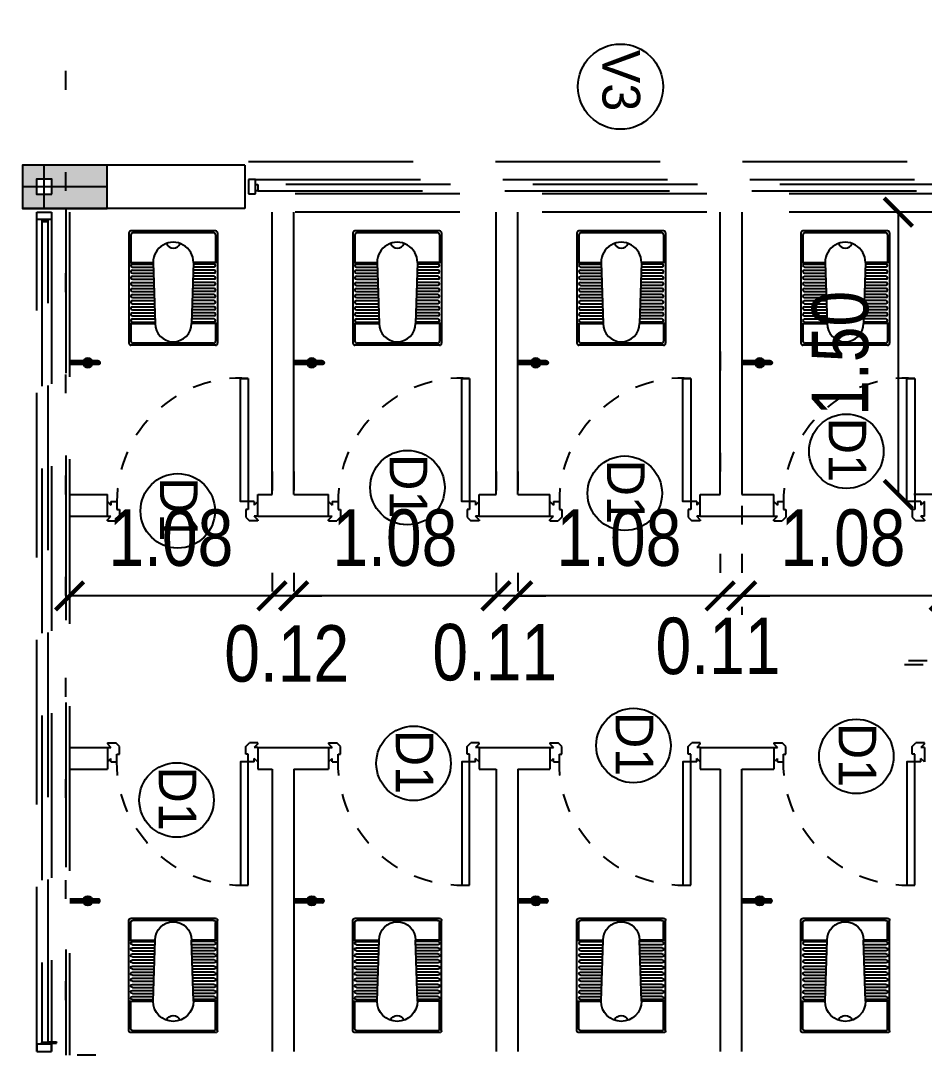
# Model space of a CAD drawing. Header units: metres. Extents: x 1422408 to 2267428, y 4130 to 80428.
# Drawn here: x 2267379.05 to 2267383.85, y 4291.21 to 4296.7 of the extents above; entities that cross this region are included whole.
import ezdxf

# ---------------------------------------------------------------- set-up
doc = ezdxf.new("R2010")
doc.units = ezdxf.units.M
doc.header["$LTSCALE"] = 3.5
doc.header["$MEASUREMENT"] = 0
for name, pattern in [('ACAD_ISO07W100', [3, 0, -3]), ('DOT2', [0.125, 0, -0.125]), ('HIDDEN', [0.375, 0.25, -0.125])]:
    doc.linetypes.add(name, pattern=pattern)
doc.layers.get('0').update_dxf_attribs({"linetype": 'CONTINUOUS'})
doc.layers.get('DEFPOINTS').update_dxf_attribs({"linetype": 'CONTINUOUS'})
for name, color, linetype in [('COL', 2, 'CONTINUOUS'), ('DOOR', 8, 'CONTINUOUS'), ('dots', 250, 'ACAD_ISO07W100'), ('ED', 30, 'CONTINUOUS'), ('ELEVA TION', 251, 'CONTINUOUS'), ('FURN', 35, 'CONTINUOUS'), ('LOWPART', 56, 'CONTINUOUS'), ('T E X T', 7, 'CONTINUOUS'), ('TABLE', 14, 'CONTINUOUS'), ('WALL', 125, 'CONTINUOUS'), ('window', 252, 'CONTINUOUS')]:
    doc.layers.add(name, color=color, linetype=linetype)
doc.styles.add('ID', font='GOTHIC.TTF', dxfattribs={"width": 0.85})
doc.styles.add('USA TEXT', font='GOTHIC.TTF')
doc.dimstyles.new('1-100-ID', dxfattribs={"dimtxt": 0.3, "dimasz": 0.15, "dimexe": 0.1, "dimexo": 0.06, "dimgap": 0.15, "dimtad": 1, "dimzin": 3, "dimdsep": 46, "dimtxsty": 'ID', "dimblk": 'ARCHTICK', "dimcen": 0, "dimclrd": 252, "dimclre": 252, "dimclrt": 3, "dimadec": 0, "dimazin": 0, "dimtfac": 1, "dimtix": 1, "dimtmove": 2, "dimatfit": 3, "dimldrblk": 'OPEN90', "dimfxl": 0, "dimtolj": 1, "dimtzin": 0, "dimarcsym": 0})

# ---------------------------------------------------------------- blocks, each defined once
blk = doc.blocks.new('800')
at = {"layer": 'DOOR', "linetype": 'HIDDEN'}
for p, q in [((-25.6, 0, 0), (-25.6, -44.7, 0)), ((-25.6, 0, 0), (-19.2, 0, 0)), ((-6.4, -63.9, 0), (-25.6, -44.7, 0)), ((-19.2, 0, 0), (0, -19.2, 0)), ((0, 0, 0), (0, -19.2, 0)), ((76.7, -51.1, 0), (35.1, -51.1, 0)), ((35.1, -51.1, 0), (35.1, -63.9, 0)), ((76.7, 0, 0), (57.5, -19.2, 0)), ((76.7, -19.2, 0), (57.5, -19.2, 0)), ((76.7, 0, 0), (76.7, 0, 0)), ((76.7, -19.2, 0), (76.7, -51.1, 0)), ((35.1, -63.9, 0), (-6.4, -63.9, 0)), ((-6.4, -736.1, 0), (-25.6, -755.3, 0)), ((-25.6, -800, 0), (-25.6, -755.3, 0)), ((35.1, -736.1, 0), (-6.4, -736.1, 0)), ((35.1, -748.9, 0), (35.1, -736.1, 0)), ((76.7, -748.9, 0), (35.1, -748.9, 0)), ((76.7, -780.8, 0), (76.7, -748.9, 0)), ((-19.2, -800, 0), (-25.6, -800, 0)), ((-19.2, -800, 0), (0, -780.8, 0)), ((0, -800, 0), (0, -780.8, 0)), ((0, -800, 0), (76.7, -800, 0)), ((76.7, -780.8, 0), (57.5, -780.8, 0)), ((76.7, -800, 0), (57.5, -780.8, 0))]:
    blk.add_line(p, q, dxfattribs=at)
at = {"layer": 'DOOR'}
blk.add_line((0, 0, 0), (76.7, 0, 0), dxfattribs=at)
at = {"layer": 'DOOR', "elevation": 0}
blk.add_lwpolyline([(731.6, -748.9), (76.7, -748.9), (76.7, -707.4), (731.6, -707.4)], close=True, dxfattribs=at)
at = {"layer": 'DOOR', "linetype": 'HIDDEN'}
blk.add_arc((76.7, -707.4, 0), 656.3, 356.3719, 90.0001, dxfattribs=at)
blk = doc.blocks.new('FURN')
at = {"layer": 'FURN'}
for p, q in [((-607, -225), (-607, 225)), ((-10.5, 235.5), (-596.5, 235.5)), ((-491.8, 225), (-586, 225)), ((-491.8, 235.5), (-491.8, 96.8)), ((-167.4, 235.5), (-167.4, 107.3)), ((-20.9, 225), (-167.4, 225)), ((0, -225), (0, 225)), ((-596.5, -214.5), (-596.5, 214.5)), ((-483.7, 216.9), (-483.7, 97.1)), ((-467.5, 216.9), (-467.5, 97.6)), ((-451.3, 216.9), (-451.3, 98.1)), ((-435.1, 216.9), (-435.1, 98.6)), ((-418.9, 216.9), (-418.9, 99.2)), ((-402.6, 216.9), (-402.6, 99.7)), ((-386.4, 216.9), (-386.4, 100.2)), ((-370.2, 216.9), (-370.2, 100.7)), ((-354, 216.9), (-354, 101.2)), ((-337.8, 216.9), (-337.8, 101.8)), ((-321.5, 216.9), (-321.5, 102.3)), ((-305.3, 216.9), (-305.3, 102.8)), ((-289.1, 216.9), (-289.1, 103.3)), ((-272.9, 216.9), (-272.9, 103.9)), ((-256.6, 216.9), (-256.6, 104.4)), ((-240.4, 216.9), (-240.4, 104.9)), ((-224.2, 216.9), (-224.2, 105.4)), ((-208, 216.9), (-208, 106)), ((-191.8, 216.9), (-191.8, 106.5)), ((-175.5, 216.9), (-175.5, 107)), ((-10.5, -214.5), (-10.5, 214.5)), ((-167.4, 107.3), (-491.8, 96.8)), ((-167.4, -107.3), (-491.8, -96.8)), ((-491.8, -235.5), (-491.8, -96.8)), ((-483.7, -216.9), (-483.7, -97.1)), ((-467.5, -216.9), (-467.5, -97.6)), ((-451.3, -216.9), (-451.3, -98.1)), ((-435.1, -216.9), (-435.1, -98.6)), ((-418.9, -216.9), (-418.9, -99.2)), ((-402.6, -216.9), (-402.6, -99.7)), ((-386.4, -216.9), (-386.4, -100.2)), ((-370.2, -216.9), (-370.2, -100.7)), ((-354, -216.9), (-354, -101.2)), ((-337.8, -216.9), (-337.8, -101.8)), ((-321.5, -216.9), (-321.5, -102.3)), ((-305.3, -216.9), (-305.3, -102.8)), ((-289.1, -216.9), (-289.1, -103.3)), ((-272.9, -216.9), (-272.9, -103.9)), ((-256.6, -216.9), (-256.6, -104.4)), ((-240.4, -216.9), (-240.4, -104.9)), ((-224.2, -216.9), (-224.2, -105.4)), ((-208, -216.9), (-208, -106)), ((-191.8, -216.9), (-191.8, -106.5)), ((-175.5, -216.9), (-175.5, -107)), ((-167.4, -235.5), (-167.4, -107.3)), ((-10.5, -235.5), (-596.5, -235.5)), ((-491.8, -225), (-586, -225)), ((-20.9, -225), (-167.4, -225))]:
    blk.add_line(p, q, dxfattribs=at)
for centre, radius, start, end in [((-596.5, 225), 10.5, 90, 180), ((-586, 214.5), 10.5, 90, 180), ((-475.6, 216.9), 8.11, 0, 180), ((-443.2, 216.9), 8.11, 0, 180), ((-410.7, 216.9), 8.11, 0, 180), ((-378.3, 216.9), 8.11, 0, 180), ((-345.9, 216.9), 8.11, 0, 180), ((-313.4, 216.9), 8.11, 0, 180), ((-281, 216.9), 8.11, 0, 180), ((-248.5, 216.9), 8.11, 0, 180), ((-216.1, 216.9), 8.11, 0, 180), ((-183.7, 216.9), 8.11, 0, 180), ((-20.9, 214.5), 10.5, 0, 90), ((-10.5, 225), 10.5, 0, 90), ((-491.8, 0), 96.8, 90, 270), ((-167.4, 0), 107.3, 270, 90), ((-52.1, 0), 39.2, 111.6754, 248.3246), ((-586, -214.5), 10.5, 180, 270), ((-475.6, -216.9), 8.11, 180, 0), ((-443.2, -216.9), 8.11, 180, 0), ((-410.7, -216.9), 8.11, 180, 0), ((-378.3, -216.9), 8.11, 180, 0), ((-345.9, -216.9), 8.11, 180, 0), ((-313.4, -216.9), 8.11, 180, 0), ((-281, -216.9), 8.11, 180, 0), ((-248.5, -216.9), 8.11, 180, 0), ((-216.1, -216.9), 8.11, 180, 0), ((-183.7, -216.9), 8.11, 180, 0), ((-20.9, -214.5), 10.5, 270, 0), ((-596.5, -225), 10.5, 180, 270), ((-10.5, -225), 10.5, 270, 0)]:
    blk.add_arc(centre, radius, start, end, dxfattribs=at)
blk = doc.blocks.new('TAP')
at = {"layer": 'FURN'}
for p, q in [((-14, 99.3), (-30.2, 111.1)), ((-12.9, 100.5), (-24.7, 116.6)), ((-20, 151), (-20, 119.3)), ((-18.9, 155.5), (-18.9, 119.8)), ((-11.5, 101.2), (-17.7, 120.2)), ((-17.1, 158), (-17.1, 120.4)), ((-14.3, 160), (-14.3, 121)), ((-10, 101.4), (-10, 121.4)), ((-8.5, 101.2), (-2.3, 120.2)), ((-7.1, 100.5), (4.7, 116.6)), ((-6, 99.3), (10.2, 111.1)), ((-5.7, 160), (-5.7, 121)), ((-2.9, 158), (-2.9, 120.4)), ((-1.1, 155.5), (-1.1, 119.8)), ((0, 151), (0, 119.3)), ((-15, 96.4), (-35, 96.4)), ((-14.8, 98), (-33.8, 104.1)), ((-14.8, 94.9), (-33.8, 88.7)), ((-14, 93.5), (-30.2, 81.7)), ((-12.9, 92.4), (-24.7, 76.2)), ((-20, 73.5), (-20, 0)), ((-18.9, 73.1), (-18.9, 0)), ((-11.5, 91.6), (-17.7, 72.6)), ((-17.1, 72.4), (-17.1, 0)), ((-14.3, 71.8), (-14.3, 0)), ((-10, 91.4), (-10, 71.4)), ((-8.5, 91.6), (-2.3, 72.6)), ((-7.1, 92.4), (4.7, 76.2)), ((-6, 93.5), (10.2, 81.7)), ((-5.7, 71.8), (-5.7, 0)), ((-5.2, 98), (13.8, 104.1)), ((-5.2, 94.9), (13.8, 88.7)), ((-5, 96.4), (15, 96.4)), ((-2.9, 72.4), (-2.9, 0)), ((-1.1, 73.1), (-1.1, 0)), ((0, 73.5), (0, 0))]:
    blk.add_line(p, q, dxfattribs=at)
for radius in [25, 5]:
    blk.add_circle((-10, 96.4), radius, dxfattribs=at)
blk.add_arc((-10, 151), 10, 0, 180, dxfattribs=at)
blk = doc.blocks.new('230')
at = {"layer": 'COL'}
h = blk.add_hatch(color=256, dxfattribs=at)
h.paths.add_polyline_path([(115, 115), (0, 115), (0, 40), (40, 40), (40, 0), (115, 0)])
h.paths.add_polyline_path([(0, 115), (-115, 115), (-115, 0), (-40, 0), (-40, 40), (0, 40)])
h.paths.add_polyline_path([(0, -40), (-40, -40), (-40, 0), (-115, 0), (-115, -335), (0, -335)])
h.paths.add_polyline_path([(115, 0), (40, 0), (40, -40), (0, -40), (0, -335), (115, -335)])
for p, q in [((0, -335), (0, 115)), ((-115, 0), (115, 0))]:
    blk.add_line(p, q, dxfattribs=at)
for points in [[(-115, -335), (115, -335), (115, 115), (-115, 115)], [(-40, -40), (40, -40), (40, 40), (-40, 40)]]:
    blk.add_lwpolyline(points, close=True, dxfattribs=at)
blk = doc.blocks.new('_ArchTick')
at = {"color": 0, "linetype": 'ByBlock', "const_width": 0.15}
blk.add_lwpolyline([(-0.5, -0.5), (0.5, 0.5)], dxfattribs=at)
blk = doc.blocks.new('*D257')
at = {"layer": 'DEFPOINTS', "color": 0, "transparency": 16777216}
for p in [(2267379.0625, 4295.9324), (2267378.0425, 4295.7024), (2267379.0625, 4295.7024)]:
    blk.add_point(p, dxfattribs=at)
at = {"layer": 'ED', "color": 252, "lineweight": -2, "transparency": 16777216}
for p, q in [((2267378.0425, 4295.9324), (2267378.0425, 4296.0824)), ((2267378.0425, 4295.9324), (2267378.0425, 4295.7024)), ((2267378.0425, 4295.7024), (2267378.0425, 4295.5524))]:
    blk.add_line(p, q, dxfattribs=at)
at = {"layer": 'ED', "color": 252, "linetype": 'DOT2', "lineweight": -2, "transparency": 16777216}
for p, q in [((2267379.0025, 4295.9324), (2267377.9425, 4295.9324)), ((2267379.0025, 4295.7024), (2267377.9425, 4295.7024))]:
    blk.add_line(p, q, dxfattribs=at)
at = {"layer": 'ED', "color": 252, "lineweight": -2, "transparency": 16777216, "xscale": 0.15, "yscale": 0.15, "zscale": 0.15}
for p, rotation in [((2267378.0425, 4295.9324), 270), ((2267378.0425, 4295.7024), 90)]:
    blk.add_blockref('_ArchTick', p, dxfattribs=dict(at, rotation=rotation))
at = {"layer": 'ED', "color": 3, "transparency": 16777216, "insert": (2267377.735, 4295.8174), "char_height": 0.3, "attachment_point": 5, "rotation": 90, "style": 'ID'}
blk.add_mtext('\\A1;0.23', dxfattribs=at)
blk = doc.blocks.new('_Open90')
at = {"color": 0, "linetype": 'ByBlock', "lineweight": -2}
for p, q in [((-0.5, 0.5), (0, 0)), ((0, 0), (-1, 0)), ((0, 0), (-0.5, -0.5))]:
    blk.add_line(p, q, dxfattribs=at)
blk = doc.blocks.new('*D258')
at = {"layer": 'DEFPOINTS', "color": 0, "transparency": 16777216}
for p in [(2267379.0625, 4295.7024), (2267378.0425, 4291.2024), (2267379.5125, 4291.2024)]:
    blk.add_point(p, dxfattribs=at)
at = {"layer": 'ED', "color": 252, "linetype": 'DOT2', "lineweight": -2, "transparency": 16777216}
for p, q in [((2267379.0025, 4295.7024), (2267377.9425, 4295.7024)), ((2267379.4525, 4291.2024), (2267377.9425, 4291.2024))]:
    blk.add_line(p, q, dxfattribs=at)
at = {"layer": 'ED', "color": 252, "lineweight": -2, "transparency": 16777216}
blk.add_line((2267378.0425, 4295.7024), (2267378.0425, 4291.2024), dxfattribs=at)
at = {"layer": 'ED', "color": 252, "lineweight": -2, "transparency": 16777216, "xscale": 0.15, "yscale": 0.15, "zscale": 0.15}
for p, rotation in [((2267378.0425, 4295.7024), 90), ((2267378.0425, 4291.2024), 270)]:
    blk.add_blockref('_ArchTick', p, dxfattribs=dict(at, rotation=rotation))
at = {"layer": 'ED', "color": 3, "transparency": 16777216, "insert": (2267377.735, 4293.4524), "char_height": 0.3, "attachment_point": 5, "rotation": 90, "style": 'ID'}
blk.add_mtext('\\A1;4.50', dxfattribs=at)
blk = doc.blocks.new('*D259')
at = {"layer": 'DEFPOINTS', "color": 0, "transparency": 16777216}
for p in [(2267379.5125, 4291.2024), (2267378.0425, 4290.9724), (2267379.5125, 4290.9724)]:
    blk.add_point(p, dxfattribs=at)
at = {"layer": 'ED', "color": 252, "lineweight": -2, "transparency": 16777216}
for p, q in [((2267378.0425, 4291.2024), (2267378.0425, 4291.3524)), ((2267378.0425, 4291.2024), (2267378.0425, 4290.9724)), ((2267378.0425, 4290.9724), (2267378.0425, 4290.8224))]:
    blk.add_line(p, q, dxfattribs=at)
at = {"layer": 'ED', "color": 252, "linetype": 'DOT2', "lineweight": -2, "transparency": 16777216}
for p, q in [((2267379.4525, 4291.2024), (2267377.9425, 4291.2024)), ((2267379.4525, 4290.9724), (2267377.9425, 4290.9724))]:
    blk.add_line(p, q, dxfattribs=at)
at = {"layer": 'ED', "color": 252, "lineweight": -2, "transparency": 16777216, "xscale": 0.15, "yscale": 0.15, "zscale": 0.15}
for p, rotation in [((2267378.0425, 4291.2024), 270), ((2267378.0425, 4290.9724), 90)]:
    blk.add_blockref('_ArchTick', p, dxfattribs=dict(at, rotation=rotation))
at = {"layer": 'ED', "color": 3, "transparency": 16777216, "insert": (2267377.735, 4291.0874), "char_height": 0.3, "attachment_point": 5, "rotation": 90, "style": 'ID'}
blk.add_mtext('\\A1;0.23', dxfattribs=at)
blk = doc.blocks.new('*D270')
at = {"layer": 'DEFPOINTS', "color": 0, "transparency": 16777216}
for p in [(2267379.2925, 4296.9246), (2267386.2925, 4290.9524), (2267379.2925, 4290.8976)]:
    blk.add_point(p, dxfattribs=at)
at = {"layer": 'ED', "color": 252, "linetype": 'DOT2', "lineweight": -2, "transparency": 16777216}
for p, q in [((2267379.2925, 4290.9576), (2267379.2925, 4297.0246)), ((2267386.2925, 4291.0124), (2267386.2925, 4297.0246))]:
    blk.add_line(p, q, dxfattribs=at)
at = {"layer": 'ED', "color": 252, "lineweight": -2, "transparency": 16777216}
blk.add_line((2267386.2925, 4296.9246), (2267379.2925, 4296.9246), dxfattribs=at)
at = {"layer": 'ED', "color": 252, "lineweight": -2, "transparency": 16777216, "xscale": 0.15, "yscale": 0.15, "zscale": 0.15, "rotation": 180}
blk.add_blockref('_ArchTick', (2267379.2925, 4296.9246), dxfattribs=at)
at = {"layer": 'ED', "color": 252, "lineweight": -2, "transparency": 16777216, "xscale": 0.15, "yscale": 0.15, "zscale": 0.15}
blk.add_blockref('_ArchTick', (2267386.2925, 4296.9246), dxfattribs=at)
at = {"layer": 'ED', "color": 3, "transparency": 16777216, "insert": (2267382.7925, 4297.2322), "char_height": 0.3, "attachment_point": 5, "style": 'ID'}
blk.add_mtext('\\A1;7.00', dxfattribs=at)
blk = doc.blocks.new('*D253')
at = {"layer": 'DEFPOINTS', "color": 0, "transparency": 16777216}
for p in [(2267383.7149, 4295.6824), (2267383.958, 4295.6824), (2267383.958, 4294.1824)]:
    blk.add_point(p, dxfattribs=at)
at = {"layer": 'ED', "color": 252, "linetype": 'DOT2', "lineweight": -2, "transparency": 16777216}
for p, q in [((2267383.898, 4295.6824), (2267383.6149, 4295.6824)), ((2267383.898, 4294.1824), (2267383.6149, 4294.1824))]:
    blk.add_line(p, q, dxfattribs=at)
at = {"layer": 'ED', "color": 252, "lineweight": -2, "transparency": 16777216}
blk.add_line((2267383.7149, 4294.1824), (2267383.7149, 4295.6824), dxfattribs=at)
at = {"layer": 'ED', "color": 252, "lineweight": -2, "transparency": 16777216, "xscale": 0.15, "yscale": 0.15, "zscale": 0.15}
for p, rotation in [((2267383.7149, 4295.6824), 90), ((2267383.7149, 4294.1824), 270)]:
    blk.add_blockref('_ArchTick', p, dxfattribs=dict(at, rotation=rotation))
at = {"layer": 'ED', "color": 3, "transparency": 16777216, "insert": (2267383.4073, 4294.9324), "char_height": 0.3, "attachment_point": 5, "rotation": 90, "style": 'ID'}
blk.add_mtext('\\A1;1.50', dxfattribs=at)
blk = doc.blocks.new('*D254')
at = {"layer": 'DEFPOINTS', "color": 0, "transparency": 16777216}
for p in [(2267382.883, 4294.1824), (2267383.958, 4294.1824), (2267382.883, 4293.6432)]:
    blk.add_point(p, dxfattribs=at)
at = {"layer": 'ED', "color": 252, "linetype": 'DOT2', "lineweight": -2, "transparency": 16777216}
for p, q in [((2267382.883, 4294.1224), (2267382.883, 4293.5432)), ((2267383.958, 4294.1224), (2267383.958, 4293.5432))]:
    blk.add_line(p, q, dxfattribs=at)
at = {"layer": 'ED', "color": 252, "lineweight": -2, "transparency": 16777216}
blk.add_line((2267383.958, 4293.6432), (2267382.883, 4293.6432), dxfattribs=at)
at = {"layer": 'ED', "color": 252, "lineweight": -2, "transparency": 16777216, "xscale": 0.15, "yscale": 0.15, "zscale": 0.15, "rotation": 180}
blk.add_blockref('_ArchTick', (2267382.883, 4293.6432), dxfattribs=at)
at = {"layer": 'ED', "color": 252, "lineweight": -2, "transparency": 16777216, "xscale": 0.15, "yscale": 0.15, "zscale": 0.15}
blk.add_blockref('_ArchTick', (2267383.958, 4293.6432), dxfattribs=at)
at = {"layer": 'ED', "color": 3, "transparency": 16777216, "insert": (2267383.4205, 4293.9508), "char_height": 0.3, "attachment_point": 5, "style": 'ID'}
blk.add_mtext('\\A1;1.08', dxfattribs=at)
blk = doc.blocks.new('*D255')
at = {"layer": 'DEFPOINTS', "color": 0, "transparency": 16777216}
for p in [(2267382.768, 4295.0015), (2267382.883, 4295.0015), (2267382.768, 4293.6432)]:
    blk.add_point(p, dxfattribs=at)
at = {"layer": 'ED', "color": 252, "linetype": 'DOT2', "lineweight": -2, "transparency": 16777216}
for p, q in [((2267382.768, 4294.9415), (2267382.768, 4293.5432)), ((2267382.883, 4294.9415), (2267382.883, 4293.5432))]:
    blk.add_line(p, q, dxfattribs=at)
at = {"layer": 'ED', "color": 252, "lineweight": -2, "transparency": 16777216}
for p, q in [((2267382.768, 4293.6432), (2267382.618, 4293.6432)), ((2267382.883, 4293.6432), (2267382.768, 4293.6432)), ((2267382.883, 4293.6432), (2267383.033, 4293.6432))]:
    blk.add_line(p, q, dxfattribs=at)
at = {"layer": 'ED', "color": 252, "lineweight": -2, "transparency": 16777216, "xscale": 0.15, "yscale": 0.15, "zscale": 0.15}
blk.add_blockref('_ArchTick', (2267382.768, 4293.6432), dxfattribs=at)
at = {"layer": 'ED', "color": 252, "lineweight": -2, "transparency": 16777216, "xscale": 0.15, "yscale": 0.15, "zscale": 0.15, "rotation": 180}
blk.add_blockref('_ArchTick', (2267382.883, 4293.6432), dxfattribs=at)
at = {"layer": 'ED', "color": 3, "transparency": 16777216, "insert": (2267382.7568, 4293.3756), "char_height": 0.3, "attachment_point": 5, "style": 'ID'}
blk.add_mtext('\\A1;0.11', dxfattribs=at)
blk = doc.blocks.new('*D256')
at = {"layer": 'DEFPOINTS', "color": 0, "transparency": 16777216}
for p in [(2267382.768, 4295.0015), (2267381.693, 4294.3637), (2267381.693, 4293.6432)]:
    blk.add_point(p, dxfattribs=at)
at = {"layer": 'ED', "color": 252, "linetype": 'DOT2', "lineweight": -2, "transparency": 16777216}
for p, q in [((2267382.768, 4294.9415), (2267382.768, 4293.5432)), ((2267381.693, 4294.3037), (2267381.693, 4293.5432))]:
    blk.add_line(p, q, dxfattribs=at)
at = {"layer": 'ED', "color": 252, "lineweight": -2, "transparency": 16777216}
blk.add_line((2267382.768, 4293.6432), (2267381.693, 4293.6432), dxfattribs=at)
at = {"layer": 'ED', "color": 252, "lineweight": -2, "transparency": 16777216, "xscale": 0.15, "yscale": 0.15, "zscale": 0.15, "rotation": 180}
blk.add_blockref('_ArchTick', (2267381.693, 4293.6432), dxfattribs=at)
at = {"layer": 'ED', "color": 252, "lineweight": -2, "transparency": 16777216, "xscale": 0.15, "yscale": 0.15, "zscale": 0.15}
blk.add_blockref('_ArchTick', (2267382.768, 4293.6432), dxfattribs=at)
at = {"layer": 'ED', "color": 3, "transparency": 16777216, "insert": (2267382.2305, 4293.9508), "char_height": 0.3, "attachment_point": 5, "style": 'ID'}
blk.add_mtext('\\A1;1.08', dxfattribs=at)
blk = doc.blocks.new('*D332')
at = {"layer": 'DEFPOINTS', "color": 0, "transparency": 16777216}
for p in [(2267381.578, 4294.3637), (2267381.693, 4294.3637), (2267381.578, 4293.6432)]:
    blk.add_point(p, dxfattribs=at)
at = {"layer": 'ED', "color": 252, "linetype": 'DOT2', "lineweight": -2, "transparency": 16777216}
for p, q in [((2267381.578, 4294.3037), (2267381.578, 4293.5432)), ((2267381.693, 4294.3037), (2267381.693, 4293.5432))]:
    blk.add_line(p, q, dxfattribs=at)
at = {"layer": 'ED', "color": 252, "lineweight": -2, "transparency": 16777216}
for p, q in [((2267381.578, 4293.6432), (2267381.428, 4293.6432)), ((2267381.693, 4293.6432), (2267381.578, 4293.6432)), ((2267381.693, 4293.6432), (2267381.843, 4293.6432))]:
    blk.add_line(p, q, dxfattribs=at)
at = {"layer": 'ED', "color": 252, "lineweight": -2, "transparency": 16777216, "xscale": 0.15, "yscale": 0.15, "zscale": 0.15}
blk.add_blockref('_ArchTick', (2267381.578, 4293.6432), dxfattribs=at)
at = {"layer": 'ED', "color": 252, "lineweight": -2, "transparency": 16777216, "xscale": 0.15, "yscale": 0.15, "zscale": 0.15, "rotation": 180}
blk.add_blockref('_ArchTick', (2267381.693, 4293.6432), dxfattribs=at)
at = {"layer": 'ED', "color": 3, "transparency": 16777216, "insert": (2267381.5712, 4293.3421), "char_height": 0.3, "attachment_point": 5, "style": 'ID'}
blk.add_mtext('\\A1;0.11', dxfattribs=at)
blk = doc.blocks.new('*D333')
at = {"layer": 'DEFPOINTS', "color": 0, "transparency": 16777216}
for p in [(2267380.503, 4294.3637), (2267381.578, 4294.3637), (2267380.503, 4293.6432)]:
    blk.add_point(p, dxfattribs=at)
at = {"layer": 'ED', "color": 252, "linetype": 'DOT2', "lineweight": -2, "transparency": 16777216}
for p, q in [((2267380.503, 4294.3037), (2267380.503, 4293.5432)), ((2267381.578, 4294.3037), (2267381.578, 4293.5432))]:
    blk.add_line(p, q, dxfattribs=at)
at = {"layer": 'ED', "color": 252, "lineweight": -2, "transparency": 16777216}
blk.add_line((2267381.578, 4293.6432), (2267380.503, 4293.6432), dxfattribs=at)
at = {"layer": 'ED', "color": 252, "lineweight": -2, "transparency": 16777216, "xscale": 0.15, "yscale": 0.15, "zscale": 0.15, "rotation": 180}
blk.add_blockref('_ArchTick', (2267380.503, 4293.6432), dxfattribs=at)
at = {"layer": 'ED', "color": 252, "lineweight": -2, "transparency": 16777216, "xscale": 0.15, "yscale": 0.15, "zscale": 0.15}
blk.add_blockref('_ArchTick', (2267381.578, 4293.6432), dxfattribs=at)
at = {"layer": 'ED', "color": 3, "transparency": 16777216, "insert": (2267381.0405, 4293.9508), "char_height": 0.3, "attachment_point": 5, "style": 'ID'}
blk.add_mtext('\\A1;1.08', dxfattribs=at)
blk = doc.blocks.new('*D334')
at = {"layer": 'DEFPOINTS', "color": 0, "transparency": 16777216}
for p in [(2267380.388, 4294.3637), (2267380.503, 4294.3637), (2267380.388, 4293.6432)]:
    blk.add_point(p, dxfattribs=at)
at = {"layer": 'ED', "color": 252, "linetype": 'DOT2', "lineweight": -2, "transparency": 16777216}
for p, q in [((2267380.388, 4294.3037), (2267380.388, 4293.5432)), ((2267380.503, 4294.3037), (2267380.503, 4293.5432))]:
    blk.add_line(p, q, dxfattribs=at)
at = {"layer": 'ED', "color": 252, "lineweight": -2, "transparency": 16777216}
for p, q in [((2267380.388, 4293.6432), (2267380.238, 4293.6432)), ((2267380.503, 4293.6432), (2267380.388, 4293.6432)), ((2267380.503, 4293.6432), (2267380.653, 4293.6432))]:
    blk.add_line(p, q, dxfattribs=at)
at = {"layer": 'ED', "color": 252, "lineweight": -2, "transparency": 16777216, "xscale": 0.15, "yscale": 0.15, "zscale": 0.15}
blk.add_blockref('_ArchTick', (2267380.388, 4293.6432), dxfattribs=at)
at = {"layer": 'ED', "color": 252, "lineweight": -2, "transparency": 16777216, "xscale": 0.15, "yscale": 0.15, "zscale": 0.15, "rotation": 180}
blk.add_blockref('_ArchTick', (2267380.503, 4293.6432), dxfattribs=at)
at = {"layer": 'ED', "color": 3, "transparency": 16777216, "insert": (2267380.4659, 4293.3354), "char_height": 0.3, "attachment_point": 5, "style": 'ID'}
blk.add_mtext('\\A1;0.12', dxfattribs=at)
blk = doc.blocks.new('*D335')
at = {"layer": 'DEFPOINTS', "color": 0, "transparency": 16777216}
for p in [(2267380.388, 4294.3637), (2267379.3125, 4294.3176), (2267379.3125, 4293.6432)]:
    blk.add_point(p, dxfattribs=at)
at = {"layer": 'ED', "color": 252, "linetype": 'DOT2', "lineweight": -2, "transparency": 16777216}
for p, q in [((2267380.388, 4294.3037), (2267380.388, 4293.5432)), ((2267379.3125, 4294.2576), (2267379.3125, 4293.5432))]:
    blk.add_line(p, q, dxfattribs=at)
at = {"layer": 'ED', "color": 252, "lineweight": -2, "transparency": 16777216}
blk.add_line((2267380.388, 4293.6432), (2267379.3125, 4293.6432), dxfattribs=at)
at = {"layer": 'ED', "color": 252, "lineweight": -2, "transparency": 16777216, "xscale": 0.15, "yscale": 0.15, "zscale": 0.15, "rotation": 180}
blk.add_blockref('_ArchTick', (2267379.3125, 4293.6432), dxfattribs=at)
at = {"layer": 'ED', "color": 252, "lineweight": -2, "transparency": 16777216, "xscale": 0.15, "yscale": 0.15, "zscale": 0.15}
blk.add_blockref('_ArchTick', (2267380.388, 4293.6432), dxfattribs=at)
at = {"layer": 'ED', "color": 3, "transparency": 16777216, "insert": (2267379.8503, 4293.9508), "char_height": 0.3, "attachment_point": 5, "style": 'ID'}
blk.add_mtext('\\A1;1.08', dxfattribs=at)

msp = doc.modelspace()

# ---------------------------------------------------------------- linework, layer by layer
at = {"layer": 'dots', "ltscale": 10}
for p, q in [((2267383.86797, 4293.29737), (2267379.31297, 4293.29737)), ((2267383.84755, 4293.27737), (2267379.29255, 4293.27737))]:
    msp.add_line(p, q, dxfattribs=at)
at = {"layer": 'ELEVA TION', "linetype": 'HIDDEN'}
for p, q in [((2267380.26255, 4295.95237), (2267385.32255, 4295.95237)), ((2267379.29255, 4295.70237), (2267379.29255, 4291.20236)), ((2267379.31255, 4295.68237), (2267379.31255, 4291.20236)), ((2267385.32255, 4295.68237), (2267380.26255, 4295.68237))]:
    msp.add_line(p, q, dxfattribs=at)
at = {"layer": 'LOWPART'}
for p, q in [((2267380.38797, 4294.18237), (2267380.38797, 4295.68237)), ((2267380.50297, 4294.18237), (2267380.50297, 4295.68237)), ((2267381.57797, 4294.18237), (2267381.57797, 4295.68237)), ((2267381.69297, 4294.18237), (2267381.69297, 4295.68237)), ((2267382.76797, 4294.18237), (2267382.76797, 4295.68237)), ((2267382.88297, 4295.68237), (2267382.88297, 4294.18237)), ((2267379.31297, 4294.18237), (2267379.51297, 4294.18237)), ((2267379.51297, 4294.06737), (2267379.51297, 4294.18237)), ((2267380.31297, 4294.06737), (2267380.31297, 4294.18237)), ((2267380.31297, 4294.18237), (2267380.38797, 4294.18237)), ((2267380.50297, 4294.18237), (2267380.68797, 4294.18237)), ((2267380.68797, 4294.06737), (2267380.68797, 4294.18237)), ((2267381.48797, 4294.06737), (2267381.48797, 4294.18237)), ((2267381.48797, 4294.18237), (2267381.57797, 4294.18237)), ((2267381.69297, 4294.18237), (2267381.86297, 4294.18237)), ((2267381.86297, 4294.06737), (2267381.86297, 4294.18237)), ((2267382.66297, 4294.06737), (2267382.66297, 4294.18237)), ((2267382.66297, 4294.18237), (2267382.76797, 4294.18237)), ((2267382.88297, 4294.18237), (2267383.05297, 4294.18237)), ((2267383.05297, 4294.06737), (2267383.05297, 4294.18237)), ((2267379.31297, 4294.06737), (2267379.51297, 4294.06737)), ((2267380.31297, 4294.06737), (2267380.68797, 4294.06737)), ((2267381.48797, 4294.06737), (2267381.86297, 4294.06737)), ((2267382.66297, 4294.06737), (2267383.05297, 4294.06737)), ((2267379.31297, 4292.83737), (2267379.51297, 4292.83737)), ((2267379.51297, 4292.83737), (2267379.51297, 4292.72237)), ((2267380.31297, 4292.83737), (2267380.31297, 4292.72237)), ((2267380.31297, 4292.83737), (2267380.68797, 4292.83737)), ((2267380.68797, 4292.83737), (2267380.68797, 4292.72237)), ((2267381.48797, 4292.83737), (2267381.48797, 4292.72237)), ((2267381.48797, 4292.83737), (2267381.86297, 4292.83737)), ((2267381.86297, 4292.83737), (2267381.86297, 4292.72237)), ((2267382.66297, 4292.83737), (2267382.66297, 4292.72237)), ((2267382.66297, 4292.83737), (2267383.05297, 4292.83737)), ((2267383.05297, 4292.83737), (2267383.05297, 4292.72237)), ((2267379.31297, 4292.72237), (2267379.51297, 4292.72237)), ((2267380.31297, 4292.72237), (2267380.38797, 4292.72237)), ((2267380.38797, 4292.72237), (2267380.38797, 4291.22237)), ((2267380.50297, 4292.72237), (2267380.50297, 4291.22237)), ((2267380.50297, 4292.72237), (2267380.68797, 4292.72237)), ((2267381.48797, 4292.72237), (2267381.57797, 4292.72237)), ((2267381.57797, 4292.72237), (2267381.57797, 4291.22237)), ((2267381.69297, 4292.72237), (2267381.69297, 4291.22237)), ((2267381.69297, 4292.72237), (2267381.86297, 4292.72237)), ((2267382.66297, 4292.72237), (2267382.76797, 4292.72237)), ((2267382.76797, 4292.72237), (2267382.76797, 4291.22237)), ((2267382.88297, 4291.22237), (2267382.88297, 4292.72237)), ((2267382.88297, 4292.72237), (2267383.05297, 4292.72237))]:
    msp.add_line(p, q, dxfattribs=at)
at = {"layer": 'TABLE'}
for centre, radius in [((2267382.23909, 4296.34932), 0.22628), ((2267383.43868, 4294.41171), 0.19786), ((2267381.1073, 4294.21865), 0.19786), ((2267382.26163, 4294.18884), 0.19786), ((2267379.887, 4294.09507), 0.19786), ((2267382.30783, 4292.84808), 0.19786), ((2267381.1397, 4292.75346), 0.19786), ((2267383.49189, 4292.79029), 0.19786), ((2267379.88052, 4292.55857), 0.19786)]:
    msp.add_circle(centre, radius, dxfattribs=at)
at = {"layer": 'WALL'}
for p, q in [((2267380.24255, 4295.93237), (2267379.06255, 4295.93237)), ((2267380.24255, 4295.93237), (2267380.24255, 4295.70237)), ((2267380.24255, 4295.70237), (2267379.06255, 4295.70237))]:
    msp.add_line(p, q, dxfattribs=at)
at = {"layer": 'window', "color": 250, "linetype": 'HIDDEN'}
for p, q in [((2267380.30088, 4295.8557), (2267385.32254, 4295.8557)), ((2267385.32254, 4295.77903), (2267380.29949, 4295.77903)), ((2267379.13921, 4291.22237), (2267379.13921, 4295.64487)), ((2267379.21588, 4295.64487), (2267379.21588, 4291.22237))]:
    msp.add_line(p, q, dxfattribs=at)
at = {"layer": 'window', "color": 14, "linetype": 'HIDDEN', "elevation": 0}
for points in [[(2267380.30088, 4295.77903), (2267380.30088, 4295.8557), (2267380.26255, 4295.8557), (2267380.26255, 4295.77903)], [(2267379.21588, 4291.2607), (2267379.13921, 4291.2607), (2267379.13921, 4291.22237), (2267379.21588, 4291.22237)]]:
    msp.add_lwpolyline(points, close=True, dxfattribs=at)
at = {"layer": 'window', "color": 56, "linetype": 'HIDDEN', "elevation": 0}
for points in [[(2267380.30088, 4295.82974), (2267380.31191, 4295.82974), (2267380.31191, 4295.7962), (2267380.30088, 4295.7962)], [(2267379.16518, 4291.2607), (2267379.16518, 4291.27173), (2267379.19871, 4291.27173), (2267379.19871, 4291.2607)], [(2267379.19871, 4291.27173), (2267379.19871, 4291.26696), (2267379.24347, 4291.26696), (2267379.24347, 4291.27173)]]:
    msp.add_lwpolyline(points, close=True, dxfattribs=at)
at = {"layer": 'window', "color": 4, "linetype": 'HIDDEN', "elevation": 0}
for points in [[(2267385.27318, 4295.82974), (2267380.31191, 4295.82974), (2267380.31191, 4295.7962), (2267385.27318, 4295.7962)], [(2267379.19871, 4291.2607), (2267379.19871, 4295.633), (2267379.16518, 4295.633), (2267379.16518, 4291.2607)]]:
    msp.add_lwpolyline(points, dxfattribs=at)
at = {"layer": 'window', "color": 14, "linetype": 'HIDDEN'}
msp.add_lwpolyline([(2267379.21588, 4295.64403), (2267379.13921, 4295.64403), (2267379.13921, 4295.68237), (2267379.21588, 4295.68237)], close=True, dxfattribs=at)
at = {"layer": 'window', "color": 56, "linetype": 'HIDDEN'}
msp.add_lwpolyline([(2267379.16518, 4295.64403), (2267379.16518, 4295.633), (2267379.19871, 4295.633), (2267379.19871, 4295.64403)], close=True, dxfattribs=at)
at = {"layer": 'window', "color": 233, "linetype": 'HIDDEN', "elevation": 0}
msp.add_lwpolyline([(2267379.23132, 4291.27173), (2267379.23132, 4291.27412), (2267379.24347, 4291.27412), (2267379.24347, 4291.27173)], close=True, dxfattribs=at)

# ---------------------------------------------------------------- block references
at = {"layer": 'COL', "xscale": 0.001, "yscale": 0.001, "zscale": 0.001, "rotation": 89.99999999999999}
msp.add_blockref('230', (2267379.17755, 4295.81737), dxfattribs=at)
at = {"layer": 'DOOR', "yscale": 0.001, "zscale": 0.001}
for p, xscale, rotation in [((2267379.51297, 4294.06737), 0.001, 89.99999999999999), ((2267380.68797, 4294.06737), 0.001, 89.99999999999999), ((2267381.86297, 4294.06737), 0.001, 89.99999999999999), ((2267383.05297, 4294.06737), 0.001, 89.99999999999999), ((2267379.51297, 4292.83737), -0.001, 90), ((2267380.68797, 4292.83737), -0.001, 90), ((2267381.86297, 4292.83737), -0.001, 90), ((2267383.05297, 4292.83737), -0.001, 90)]:
    msp.add_blockref('800', p, dxfattribs=dict(at, xscale=xscale, rotation=rotation))
at = {"layer": 'FURN', "yscale": 0.001, "zscale": 0.001}
for name, p, xscale, rotation in [('FURN', (2267379.86297, 4295.58237), 0.001, 89.99999999999999), ('FURN', (2267381.05297, 4295.58237), 0.001, 89.99999999999999), ('FURN', (2267382.24297, 4295.58237), 0.001, 89.99999999999999), ('FURN', (2267383.43297, 4295.58237), 0.001, 89.99999999999999), ('TAP', (2267379.31297, 4294.89237), -0.001, 270), ('TAP', (2267380.50297, 4294.89237), -0.001, 270), ('TAP', (2267381.69297, 4294.89237), -0.001, 270), ('TAP', (2267382.88297, 4294.89237), -0.001, 270), ('TAP', (2267379.31297, 4292.01237), 0.001, 270), ('TAP', (2267380.50297, 4292.01237), 0.001, 270), ('TAP', (2267381.69297, 4292.01237), 0.001, 270), ('TAP', (2267382.88297, 4292.01237), 0.001, 270), ('FURN', (2267379.86297, 4291.32237), -0.001, 90), ('FURN', (2267381.05297, 4291.32237), -0.001, 90), ('FURN', (2267382.24297, 4291.32237), -0.001, 90), ('FURN', (2267383.43297, 4291.32237), -0.001, 90)]:
    msp.add_blockref(name, p, dxfattribs=dict(at, xscale=xscale, rotation=rotation))

# ---------------------------------------------------------------- texts
at = {"layer": 'T E X T', "color": 30, "style": 'USA TEXT'}
for s, p in [('V3', (2267382.14321, 4296.54554)), ('D1', (2267383.34428, 4294.5902)), ('D1', (2267381.0129, 4294.39714)), ('D1', (2267382.16722, 4294.36733)), ('D1', (2267379.7926, 4294.27356)), ('D1', (2267382.21343, 4293.02657)), ('D1', (2267381.04529, 4292.93196)), ('D1', (2267383.39749, 4292.96878)), ('D1', (2267379.78612, 4292.73706))]:
    msp.add_text(s, height=0.2, rotation=270, dxfattribs=at).set_placement(p)

# ---------------------------------------------------------------- dimensions: what is measured, and where the dimension line sits
at = {"layer": 'ED'}
for base, p1, p2, angle, picture, middle in [((2267379.29255, 4296.92463), (2267386.29255, 4290.95237), (2267379.29255, 4290.89756), 180, '*D270', (2267382.79255, 4297.23217)), ((2267378.04255, 4295.70237), (2267379.06255, 4295.93237), (2267379.06255, 4295.70237), 270, '*D257', (2267377.735, 4295.81737)), ((2267378.04255, 4291.20237), (2267379.06255, 4295.70237), (2267379.51255, 4291.20237), 270, '*D258', (2267377.735, 4293.45237)), ((2267383.71489, 4295.68237), (2267383.95797, 4294.18237), (2267383.95797, 4295.68237), 270, '*D253', (2267383.40735, 4294.93237)), ((2267378.04255, 4290.97237), (2267379.51255, 4291.20237), (2267379.51255, 4290.97237), 270, '*D259', (2267377.735, 4291.08737))]:
    dim = msp.add_linear_dim(base=base, p1=p1, p2=p2, angle=angle, dimstyle='1-100-ID', dxfattribs=at)
    dim.commit()
    dim.dimension.update_dxf_attribs({"geometry": picture, "text_midpoint": middle})
for base, p1, p2, picture, middle in [((2267381.6929657259, 4293.6432233241), (2267382.7679657261, 4295.0015063521), (2267381.6929657259, 4294.3636515972), '*D256', (2267382.230465726, 4293.9507692113)), ((2267379.31255, 4293.64322), (2267380.38797, 4294.36365), (2267379.31255, 4294.31764), '*D335', (2267379.85026, 4293.95077)), ((2267380.5029657269, 4293.6432233241), (2267381.5779657271, 4294.3636515972), (2267380.5029657269, 4294.3636515972), '*D333', (2267381.040465727, 4293.9507692113)), ((2267382.8829657258, 4293.6432233241), (2267383.957965726, 4294.182367666), (2267382.8829657258, 4294.182367666), '*D254', (2267383.4204657259, 4293.9507692113))]:
    dim = msp.add_linear_dim(base=base, p1=p1, p2=p2, dimstyle='1-100-ID', dxfattribs=at)
    dim.commit()
    dim.dimension.update_dxf_attribs({"geometry": picture, "text_midpoint": middle})
for base, p1, p2, picture, middle in [((2267382.7679657261, 4293.6432233241), (2267382.8829657258, 4295.0015063521), (2267382.7679657261, 4295.0015063521), '*D255', (2267382.7568426928, 4293.3755897976)), ((2267380.3879657262, 4293.6432233241), (2267380.5029657269, 4294.3636515972), (2267380.3879657262, 4294.3636515972), '*D334', (2267380.4658733699, 4293.3353751314)), ((2267381.577965727, 4293.643223324), (2267381.692965726, 4294.363651597), (2267381.577965727, 4294.363651597), '*D332', (2267381.571165887, 4293.342077277))]:
    dim = msp.add_linear_dim(base=base, p1=p1, p2=p2, dimstyle='1-100-ID', dxfattribs=at)
    dim.commit()
    dim.dimension.update_dxf_attribs({"geometry": picture, "text_midpoint": middle, "dimtype": 160})

doc.saveas('drawing.dxf')
